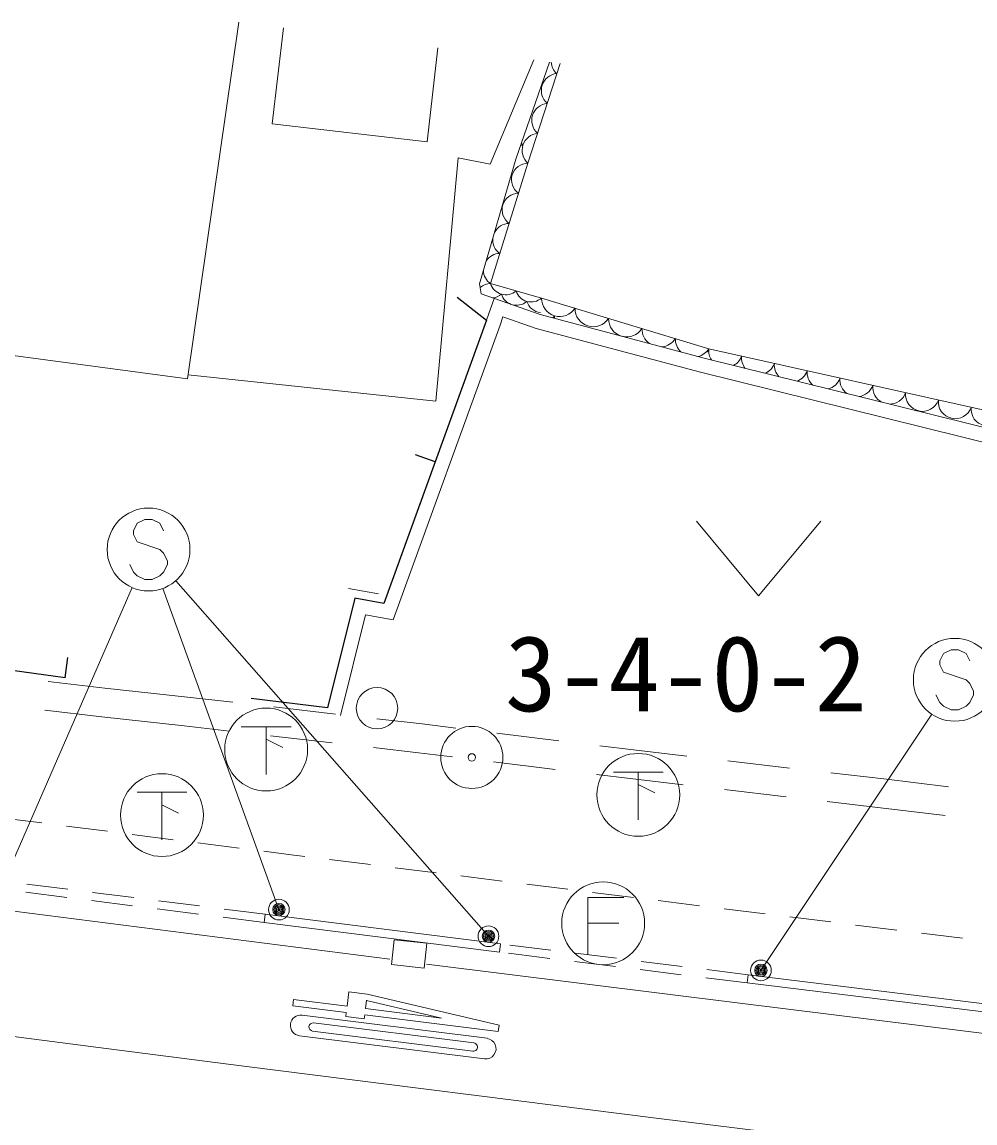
# Model space of a CAD drawing. Units: millimetres at full size, sheet at 1:1000; details may follow other scales. Extents: x 40000 to 680000, y 20000 to 380000.
# Drawn here: x 392663 to 415670, y 308676 to 335259 of the extents above; entities that cross this region are included whole.
import ezdxf
from ezdxf.enums import TextEntityAlignment as Align

# ---------------------------------------------------------------- set-up
doc = ezdxf.new("R2010")
doc.units = ezdxf.units.MM
doc.header["$LTSCALE"] = 1000
doc.header["$PDMODE"] = 32
doc.header["$PDSIZE"] = 500
doc.linetypes.add('CHAIN', pattern=[18.5, 12, -1.5, 3.5, -1.5])
for name, color, linetype, lineweight in [('M-BGD', 7, 'Continuous', 13), ('M-BGD-EXST', 7, 'Continuous', 13), ('M-BMK', 2, 'Continuous', 13), ('M-BMK-SRVR', 3, 'Continuous', 13), ('M-STR-HTXT', 7, 'Continuous', 13), ('M-STR-STRC', 7, 'Continuous', 13)]:
    doc.layers.add(name, color=color, linetype=linetype, lineweight=lineweight)
doc.styles.add('ＭＳ ゴシック', font='')
doc.styles.get('ＭＳ ゴシック').set_extended_font_data('MS Gothic')

msp = doc.modelspace()

# ---------------------------------------------------------------- linework, layer by layer
at = {"layer": 'M-BGD'}
for p, q in [((397900, 335259), (396662, 326645)), ((398972, 335120), (398704, 332803)), ((402443, 332370), (402705, 334639)), ((405017, 334342), (403964, 331828)), ((404588, 331947), (405398, 334293)), ((404877, 331850), (405653, 334261)), ((398704, 332803), (402443, 332370)), ((403189, 331976), (402652, 326107)), ((403964, 331828), (403189, 331976)), ((403709, 328940), (404588, 331947)), ((403974, 328943), (404877, 331850)), ((403748, 328692), (403709, 328940)), ((405207, 328594), (403974, 328943)), ((405175, 328197), (403748, 328692)), ((404063, 328583), (403874, 328060)), ((409243, 327368), (405207, 328594)), ((404274, 328139), (404203, 327941)), ((405072, 327862), (404274, 328139)), ((409133, 327142), (405175, 328197)), ((404203, 327941), (401627, 320825)), ((409046, 326803), (405072, 327862)), ((396662, 326645), (390714, 327438)), ((418745, 325245), (409243, 327368)), ((418838, 324737), (409133, 327142)), ((402652, 326107), (396676, 326743)), ((418752, 324397), (409046, 326803)), ((408945, 323203), (410445, 321403)), ((410445, 321403), (411945, 323203)), ((400546, 321580), (401268, 321449)), ((400956, 320947), (400355, 318515)), ((401627, 320825), (400956, 320947)), ((393292, 319335), (394665, 319175)), ((394665, 319175), (396658, 318958)), ((396658, 318958), (397750, 318833)), ((393212, 318640), (394586, 318479)), ((394586, 318479), (396580, 318262)), ((398744, 318720), (400234, 318550)), ((396580, 318262), (397670, 318138)), ((401228, 318436), (402320, 318312)), ((402320, 318312), (403138, 318211)), ((398664, 318024), (400154, 317854)), ((404130, 318090), (405619, 317907)), ((401148, 317741), (402238, 317617)), ((406612, 317785), (407429, 317685)), ((407429, 317685), (408711, 317536)), ((402238, 317617), (403055, 317516)), ((409704, 317420), (411194, 317247)), ((404048, 317394), (405537, 317212)), ((406529, 317090), (407346, 316990)), ((407346, 316990), (408628, 316841)), ((412187, 317132), (413468, 316983)), ((413468, 316983), (415033, 316792)), ((409621, 316725), (411111, 316552)), ((412104, 316437), (413386, 316288)), ((413386, 316288), (414950, 316097)), ((392149, 316046), (393141, 315920)), ((393736, 315844), (394728, 315718)), ((395323, 315642), (396315, 315516)), ((396910, 315440), (397902, 315313)), ((398498, 315238), (399158, 315154)), ((399158, 315154), (399490, 315112)), ((400085, 315038), (401077, 314914)), ((401673, 314839), (402665, 314715)), ((403260, 314641), (404253, 314517)), ((393747, 314122), (392754, 314248)), ((393772, 314320), (392780, 314446)), ((395359, 314119), (394367, 314245)), ((404848, 314442), (405840, 314318)), ((406436, 314244), (407428, 314120)), ((395334, 313920), (394342, 314046)), ((396946, 313918), (395954, 314043)), ((407194, 314122), (406319, 314122)), ((406319, 314122), (406319, 312747)), ((408023, 314045), (409016, 313921)), ((396921, 313719), (395929, 313845)), ((398534, 313716), (397541, 313842)), ((404214, 313001), (398533, 313716)), ((409611, 313847), (410603, 313723)), ((398508, 313518), (397516, 313644)), ((406319, 313497), (407069, 313497)), ((411199, 313650), (412191, 313529)), ((412787, 313456), (413780, 313334)), ((414375, 313262), (415368, 313140)), ((404189, 312803), (404214, 313001)), ((405428, 312850), (404436, 312973)), ((405403, 312651), (404411, 312775)), ((407016, 312652), (406023, 312775)), ((406991, 312453), (405999, 312577)), ((408579, 312255), (407586, 312379)), ((408603, 312453), (407611, 312577)), ((410191, 312255), (409199, 312379)), ((410166, 312057), (409174, 312181))]:
    msp.add_line(p, q, dxfattribs=at)
at = {"layer": 'M-BGD', "lineweight": 25}
for p, q in [((402636, 324641), (402166, 324811)), ((393702, 319423), (393770, 319918))]:
    msp.add_line(p, q, dxfattribs=at)
for points in [[(403171, 328617), (403874, 328060), (401399, 321222), (400695, 321350), (400041, 318702), (398195, 318929)], [(393702, 319423), (391662, 319702), (391676, 320341), (390837, 320445)]]:
    msp.add_lwpolyline(points, dxfattribs=at)
at = {"layer": 'M-BGD'}
for points in [[(404189, 312803), (398508, 313518), (398533, 313716)], [(428869, 309816), (424689, 310290), (422369, 310561), (410166, 312057), (410191, 312255)], [(428892, 310015), (424712, 310488), (422393, 310760), (410191, 312255)]]:
    msp.add_lwpolyline(points, dxfattribs=at)
msp.add_lwpolyline([(402434, 313015), (402368, 312415), (401581, 312501), (401647, 313101)], close=True, dxfattribs=at)
for centre, radius in [((401234, 318690), 500), ((406694, 313497), 1000)]:
    msp.add_circle(centre, radius, dxfattribs=at)
for centre, radius, start, end in [((405825, 334313), 388, 183.6314, 229.7615), ((405615, 333605), 414, 95.6969, 228.6399), ((405383, 332883), 414, 95.6969, 228.6399), ((405151, 332160), 414, 95.6969, 228.6399), ((405030, 332598), 414, 221.1265, 228.6399), ((404798, 331875), 414, 95.6969, 103.3845), ((404878, 331451), 399, 90.1243, 235.3705), ((404652, 330725), 399, 90.1243, 235.3705), ((404427, 329998), 399, 90.1243, 153.436), ((404427, 329998), 399, 173.9779, 235.3705), ((404201, 329271), 399, 90.1243, 145.8847), ((404201, 329271), 399, 181.5292, 235.3705), ((403975, 328544), 399, 90.1243, 129.3153), ((404339, 329055), 381, 197.056, 311.2964), ((403983, 328975), 381, 276.3237, 311.2964), ((404600, 328800), 381, 197.056, 249.8985), ((404955, 328880), 381, 197.056, 311.2964), ((405645, 328585), 438, 178.8324, 327.3908), ((404600, 328800), 381, 251.8362, 311.2964), ((405216, 328625), 381, 197.056, 264.3695), ((406452, 328340), 438, 178.8324, 327.3908), ((405149, 328402), 438, 319.1953, 327.3908), ((405956, 328157), 438, 178.8324, 186.8224), ((407260, 328095), 438, 178.8324, 254.0556), ((407260, 328095), 438, 256.1051, 327.3908), ((408067, 327850), 438, 178.8324, 234.0997), ((408067, 327850), 438, 276.061, 327.3908), ((408874, 327605), 438, 178.8324, 225.257), ((408874, 327605), 438, 284.9037, 327.3908), ((408858, 327506), 409, 327.724, 340.367), ((409650, 327329), 409, 174.4397, 214.4579), ((409650, 327329), 409, 297.6992, 340.367), ((410442, 327152), 409, 174.4397, 218.5877), ((410442, 327152), 409, 293.5693, 340.367), ((411234, 326975), 409, 174.4397, 223.1494), ((411234, 326975), 409, 289.0076, 340.367), ((412026, 326798), 409, 174.4397, 228.3591), ((412026, 326798), 409, 283.7979, 340.367), ((412817, 326621), 409, 174.4397, 234.69), ((412817, 326621), 409, 277.4671, 340.367), ((413609, 326444), 409, 174.4397, 243.7719), ((413609, 326444), 409, 268.3851, 340.367), ((414401, 326267), 409, 174.4397, 340.367), ((415193, 326090), 409, 174.4397, 340.367), ((415985, 325913), 409, 174.4397, 340.367)]:
    msp.add_arc(centre, radius, start, end, dxfattribs=at)
at = {"layer": 'M-BGD-EXST'}
for p, q in [((397957, 318243), (399157, 318243)), ((398557, 318243), (398557, 317093)), ((398557, 317943), (398957, 317743)), ((406941, 317148), (408141, 317148)), ((407541, 317148), (407541, 315998)), ((395442, 316660), (396642, 316660)), ((396042, 316660), (396042, 315510)), ((407541, 316848), (407941, 316648)), ((396042, 316360), (396442, 316160))]:
    msp.add_line(p, q, dxfattribs=at)
for centre in [(398557, 317693), (407541, 316598), (396042, 316110)]:
    msp.add_circle(centre, 1000, dxfattribs=at)
at = {"layer": 'M-BMK', "linetype": 'CHAIN'}
msp.add_lwpolyline([(388056, 311326), (391375, 310900), (394695, 310475), (398015, 310050), (401334, 309628), (404655, 309209), (407975, 308792), (411296, 308380), (414618, 307972), (417940, 307569), (421263, 307172), (424587, 306781), (427912, 306398), (431237, 306022), (434564, 305655), (437891, 305296), (441219, 304948), (444549, 304610), (447880, 304282), (451211, 303967), (454544, 303664), (457878, 303373)], dxfattribs=at)
at = {"layer": 'M-BMK-SRVR'}
for radius in [750, 90]:
    msp.add_circle((403523, 317503), radius, dxfattribs=at)
at = {"layer": 'M-STR-HTXT'}
for p, q in [((403924, 313185), (396379, 321770)), ((392300, 314659), (395319, 321604)), ((398865, 313828), (396059, 321580)), ((410502, 312361), (414627, 318545))]:
    msp.add_line(p, q, dxfattribs=at)
for centre, radius in [((398865, 313828), 150), ((398865, 313828), 120), ((398865, 313828), 90), ((398865, 313828), 60), ((398865, 313828), 30), ((398865, 313828), 20), ((403924, 313185), 150), ((403924, 313185), 120), ((403924, 313185), 90), ((403924, 313185), 60), ((403924, 313185), 30), ((403924, 313185), 20), ((410502, 312361), 150), ((410502, 312361), 120), ((410502, 312361), 90), ((410502, 312361), 60), ((410502, 312361), 30), ((410502, 312361), 20)]:
    msp.add_circle(centre, radius, dxfattribs=at)
for p in [(398865, 313828), (403924, 313185), (410502, 312361)]:
    msp.add_point(p, dxfattribs=at)
at = {"layer": 'M-STR-STRC'}
for p, q in [((395446, 323158), (395355, 322976)), ((395628, 323249), (395446, 323158)), ((395809, 323249), (395628, 323249)), ((395991, 323158), (395809, 323249)), ((396082, 322976), (395991, 323158)), ((395355, 322976), (395355, 322885)), ((395355, 322885), (395446, 322704)), ((395446, 322704), (395991, 322522)), ((395991, 322522), (396082, 322431)), ((396082, 322431), (396173, 322249)), ((396173, 322249), (396173, 322158)), ((395355, 321976), (395264, 322158)), ((395446, 321885), (395355, 321976)), ((396082, 321976), (395991, 321885)), ((396173, 322158), (396082, 321976)), ((395628, 321795), (395446, 321885)), ((395809, 321795), (395628, 321795)), ((395991, 321885), (395809, 321795)), ((415091, 320104), (414909, 320013)), ((415273, 320104), (415091, 320104)), ((415455, 320013), (415273, 320104)), ((414909, 320013), (414818, 319831)), ((414818, 319831), (414818, 319740)), ((415546, 319831), (415455, 320013)), ((414818, 319740), (414909, 319559)), ((414909, 319559), (415455, 319377)), ((415455, 319377), (415546, 319286)), ((415546, 319286), (415637, 319104)), ((414818, 318831), (414728, 319013)), ((415637, 319013), (415546, 318831)), ((415637, 319104), (415637, 319013)), ((414909, 318740), (414818, 318831)), ((415091, 318649), (414909, 318740)), ((415455, 318740), (415273, 318649)), ((415546, 318831), (415455, 318740)), ((415273, 318649), (415091, 318649)), ((382552, 315063), (401539, 312629)), ((400509, 311495), (400553, 311843)), ((400553, 311843), (400999, 311787)), ((400956, 311440), (400980, 311638)), ((404180, 311036), (400999, 311787)), ((400925, 311191), (400937, 311291)), ((400937, 311291), (404162, 310887)), ((403889, 310720), (399424, 311279)), ((403573, 310608), (399703, 311092)), ((404180, 311036), (404162, 310887)), ((403827, 310223), (399362, 310782)), ((403548, 310410), (399678, 310894))]:
    msp.add_line(p, q, dxfattribs=at)
for points in [[(402429, 312510), (409994, 311569), (416608, 310751), (421475, 310175)], [(400925, 311191), (400478, 311247), (400490, 311347), (399201, 311508), (399219, 311657), (400509, 311495), (400553, 311843), (400999, 311787)]]:
    msp.add_lwpolyline(points, dxfattribs=at)
msp.add_lwpolyline([(402790, 311210), (400980, 311637), (400956, 311440)], close=True, dxfattribs=at)
for centre in [(395718, 322522), (415182, 319377)]:
    msp.add_circle(centre, 1000, dxfattribs=at)
for centre, radius, start, end in [((399393, 311031), 250, 82.8635, 262.8635), ((399690, 310993), 100, 82.8635, 262.8635), ((403560, 310509), 100, 262.8635, 82.8635), ((403858, 310471), 250, 262.8635, 82.8635)]:
    msp.add_arc(centre, radius, start, end, dxfattribs=at)

# ---------------------------------------------------------------- texts
at = {"layer": 'M-BMK-SRVR', "color": 2, "style": 'ＭＳ ゴシック'}
msp.add_text('3-4-0-2', height=1833, dxfattribs=at).set_placement((404324, 318066), align=Align.BOTTOM_LEFT)

doc.saveas('drawing.dxf')
